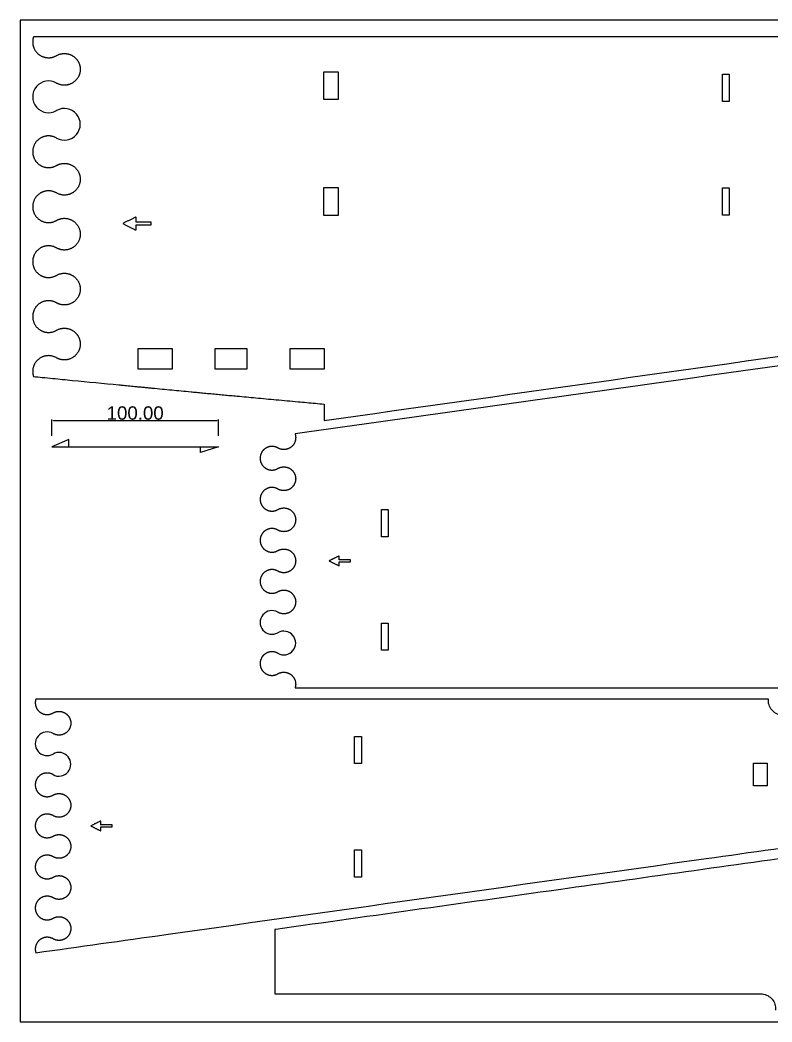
# Model space of a CAD drawing. Header units: millimetres. Extents: x -1421 to 1426, y -1337 to 584.
# Drawn here: x -1412 to -962, y -16 to 584 of the extents above; entities that cross this region are included whole.
import ezdxf

# ---------------------------------------------------------------- set-up
doc = ezdxf.new("R2010")
doc.units = ezdxf.units.MM
doc.header["$MEASUREMENT"] = 0
doc.layers.add('Predeterminada', color=18, linetype='Continuous', true_color=0x000000)
doc.styles.add('Arial', font='')
doc.styles.get('Arial').set_extended_font_data('Arial')
doc.dimstyles.new('Predeterminado', dxfattribs={"dimtxt": 8, "dimasz": 1, "dimexe": 0.5, "dimexo": 0.5, "dimgap": 0.25, "dimtad": 1, "dimtoh": 1, "dimzin": 1, "dimdsep": 46, "dimtxsty": 'Arial', "dimcen": 0.5, "dimazin": 0, "dimtfac": 1, "dimtdec": 4, "dimtix": 1, "dimtmove": 1, "dimatfit": 3, "dimfxl": 1, "dimtolj": 1, "dimtzin": 1, "dimarcsym": 0})

# ---------------------------------------------------------------- blocks, each defined once
blk = doc.blocks.new('*D1')
at = {"layer": 'Defpoints', "color": 0}
for p in [(-1293.1, 344.58), (-1393.1, 334.79), (-1293.1, 334.79)]:
    blk.add_point(p, dxfattribs=at)
at = {"layer": 'Predeterminada', "color": 0, "lineweight": -2}
for p, q in [((-1393.1, 335.29), (-1393.1, 345.08)), ((-1392.1, 344.58), (-1294.1, 344.58)), ((-1293.1, 335.29), (-1293.1, 345.08))]:
    blk.add_line(p, q, dxfattribs=at)
at = {"layer": 'Predeterminada', "color": 0}
for points in [[(-1392.1, 344.74), (-1392.1, 344.41), (-1393.1, 344.58)], [(-1294.1, 344.41), (-1294.1, 344.74), (-1293.1, 344.58)]]:
    blk.add_solid(points, dxfattribs=at)
at = {"layer": 'Predeterminada', "color": 0, "insert": (-1343.1, 348.91), "char_height": 8, "attachment_point": 5, "style": 'Arial'}
blk.add_mtext('\\A1;100.00', dxfattribs=at)

msp = doc.modelspace()

# ---------------------------------------------------------------- linework, layer by layer
at = {"layer": 'Predeterminada'}
for p, q in [((-1229.879, 574.166), (-1404.026, 574.166)), ((-678.244, 574.166), (-1229.879, 574.166)), ((-1390.252, 562.984), (-1390.252, 562.984)), ((-1390.252, 562.984), (-1390.252, 562.984)), ((-991.273, 535.498), (-991.273, 551.807)), ((-991.273, 551.807), (-987.192, 551.807)), ((-987.192, 551.807), (-987.192, 535.498)), ((-987.192, 535.498), (-991.273, 535.498)), ((-1390.252, 497.187), (-1390.252, 497.187)), ((-991.273, 467.526), (-991.273, 483.836)), ((-991.273, 483.836), (-987.192, 483.836)), ((-987.192, 483.836), (-987.192, 467.526)), ((-1390.252, 464.289), (-1390.252, 464.289)), ((-1390.252, 464.289), (-1390.252, 464.289)), ((-1333.592, 462.424), (-1333.592, 463.171)), ((-1333.592, 461.678), (-1333.592, 462.424)), ((-987.192, 467.526), (-991.273, 467.526)), ((-1390.252, 431.39), (-1390.252, 431.39)), ((-1390.252, 431.39), (-1390.252, 431.39)), ((-1390.252, 398.492), (-1390.252, 398.492)), ((-1390.252, 398.492), (-1390.252, 398.492)), ((-1341.365, 375.291), (-1341.365, 387.524)), ((-1341.365, 387.524), (-1320.978, 387.524)), ((-1320.978, 387.524), (-1320.978, 375.291)), ((-1295.154, 375.291), (-1295.154, 387.524)), ((-1295.154, 387.524), (-1276.126, 387.524)), ((-1276.126, 387.524), (-1276.126, 375.291)), ((-1250.301, 375.291), (-1250.301, 387.524)), ((-1250.301, 387.524), (-1229.914, 387.524)), ((-1229.914, 387.524), (-1229.914, 375.291)), ((-1320.978, 375.291), (-1341.365, 375.291)), ((-1276.126, 375.291), (-1295.154, 375.291)), ((-1229.914, 375.291), (-1250.301, 375.291)), ((-1229.879, 354.307), (-1229.879, 344.467)), ((-1393.096, 328.754), (-1293.096, 328.754)), ((-1257.596, 315.747), (-1257.596, 315.747)), ((-1257.596, 315.747), (-1257.596, 315.747)), ((-1257.596, 291.156), (-1257.596, 291.156)), ((-1257.596, 291.156), (-1257.596, 291.156)), ((-1195.622, 291.16), (-1191.536, 291.16)), ((-1195.622, 274.85), (-1195.622, 291.16)), ((-1191.536, 291.16), (-1191.536, 274.85)), ((-1191.536, 274.85), (-1195.622, 274.85)), ((-1257.596, 266.564), (-1257.596, 266.564)), ((-1257.596, 266.564), (-1257.596, 266.564)), ((-1214.083, 260.416), (-1214.083, 260.981)), ((-1214.083, 259.85), (-1214.083, 260.416)), ((-1257.596, 241.972), (-1257.596, 241.972)), ((-1195.622, 206.878), (-1195.622, 223.188)), ((-1195.622, 223.188), (-1191.536, 223.188)), ((-1191.536, 223.188), (-1191.536, 206.878)), ((-1191.536, 206.878), (-1195.622, 206.878)), ((-1257.596, 192.788), (-1257.596, 192.788)), ((-1257.596, 192.788), (-1257.596, 192.788)), ((-1247.3, 184.43), (-695.665, 184.43)), ((-963.79, 177.686), (-1402.587, 177.686)), ((-1392.291, 169.328), (-1392.291, 169.328)), ((-1392.291, 169.328), (-1392.291, 169.328)), ((-1211.641, 139.018), (-1211.641, 155.327)), ((-1211.641, 155.327), (-1207.549, 155.327)), ((-1207.549, 155.327), (-1207.549, 139.018)), ((-1207.549, 139.018), (-1211.641, 139.018)), ((-972.665, 139.283), (-964.473, 139.283)), ((-972.665, 125.692), (-972.665, 139.283)), ((-964.473, 139.283), (-964.473, 125.692)), ((-1392.291, 120.144), (-1392.291, 120.144)), ((-964.473, 125.692), (-972.665, 125.692)), ((-1356.846, 101.686), (-1356.846, 102.252)), ((-1356.846, 101.121), (-1356.846, 101.686)), ((-1392.291, 95.552), (-1392.291, 95.552)), ((-1392.291, 95.552), (-1392.291, 95.552)), ((-1211.641, 87.356), (-1207.549, 87.356)), ((-1211.641, 71.046), (-1211.641, 87.356)), ((-1207.549, 87.356), (-1207.549, 71.046)), ((-1392.291, 70.96), (-1392.291, 70.96)), ((-1392.291, 70.96), (-1392.291, 70.96)), ((-1207.549, 71.046), (-1211.641, 71.046)), ((-1392.291, 46.368), (-1392.291, 46.368)), ((-1392.291, 46.368), (-1392.291, 46.368)), ((-1259.445, 39.414), (-1259.445, 1.511))]:
    msp.add_line(p, q, dxfattribs=at)
for points in [[(-1412.073, -15.702), (-512.073, -15.702), (-512.073, 584.298), (-1412.073, 584.298), (-1412.073, -15.702)], [(-1221.301, 553.167), (-1230.301, 553.167), (-1230.301, 536.857), (-1221.301, 536.857), (-1221.301, 553.167)], [(-1221.301, 483.836), (-1230.301, 483.836), (-1230.301, 467.526), (-1221.301, 467.526), (-1221.301, 483.836)], [(-1382.795, 328.754), (-1382.795, 333.174), (-1393.096, 328.754)], [(-1293.096, 328.754), (-1303.866, 325.348), (-1303.866, 328.754)]]:
    msp.add_lwpolyline(points, dxfattribs=at)
for centre, radius, start, end in [((-1395.001, 538.31), 9.497, 59.999997, 300), ((-1385.504, 521.861), 9.497, 240.000006, 119.999981), ((-1261.145, 223.528), 7.099, 60.000006, 299.999981), ((-1254.046, 211.232), 7.099, 239.999997, 120), ((-1395.841, 150.884), 7.099, 59.999997, 300), ((-1388.742, 138.588), 7.099, 240.000006, 119.999981)]:
    msp.add_arc(centre, radius, start, end, dxfattribs=at)
at = {"layer": 'Predeterminada', "extrusion": (-4.33035e-06, 9.00374e-06, 1)}
msp.add_arc((-1390.252, 530.086, 0.011), 0.00000866, 111.370007, 119.999964, dxfattribs=at)
at = {"layer": 'Predeterminada', "extrusion": (1.93847e-06, -3.72609e-06, 1)}
msp.add_arc((-1390.252, 530.086, -0.005), 0.0000255, 294.96993, 300.000024, dxfattribs=at)
at = {"layer": 'Predeterminada', "extrusion": (-2.59258e-06, 4.98349e-06, 1)}
msp.add_arc((-1257.596, 217.38, 0.004), 0.000019, 114.969923, 120.000041, dxfattribs=at)
at = {"layer": 'Predeterminada', "extrusion": (5.79161e-06, -1.20422e-05, 1)}
msp.add_arc((-1257.596, 217.38, -0.01), 0.00000647, 291.369991, 299.999984, dxfattribs=at)
at = {"layer": 'Predeterminada', "extrusion": (5.79163e-06, -1.20422e-05, 1)}
msp.add_arc((-1392.291, 144.736, -0.01), 0.00000647, 111.370006, 119.999975, dxfattribs=at)
at = {"layer": 'Predeterminada', "extrusion": (-2.59261e-06, 4.98355e-06, 1)}
msp.add_arc((-1392.291, 144.736, 0.004), 0.000019, 294.969945, 300.000014, dxfattribs=at)
at = {"layer": 'Predeterminada'}
for points, weights, knots in [([(-1404.026, 574.166), (-1404.498, 572.725), (-1404.498, 571.209), (-1404.498, 565.726), (-1399.749, 562.984), (-1395.001, 560.243), (-1390.252, 562.984)], [0.943079348684, 0.958980705376, 1, 0.866025424858, 1, 0.866025424858, 1], [4915.2206413, 4915.2206413, 4915.2206413, 4917.7856236, 4917.7856236, 4926.1632036, 4926.1632036, 4934.5407836, 4934.5407836, 4934.5407836]), ([(-1390.252, 562.984), (-1386.202, 565.323), (-1381.879, 563.538), (-1377.556, 561.753), (-1376.336, 557.238), (-1376.007, 556.021), (-1376.007, 554.76)], [1, 0.897117578566, 1, 0.897117578566, 1, 0.970006384691, 0.957501023386], [4934.540789, 4934.540789, 4934.540789, 4941.86231, 4941.86231, 4949.183831, 4949.183831, 4951.3182956, 4951.3182956, 4951.3182956]), ([(-1376.007, 554.76), (-1376.007, 549.277), (-1380.755, 546.535), (-1385.504, 543.794), (-1390.252, 546.535)], [0.999999936116, 0.866025463444, 1, 0.866025431502, 1], [4951.3182956, 4951.3182956, 4951.3182956, 4959.6958743, 4959.6958743, 4968.0734551, 4968.0734551, 4968.0734551]), ([(-1390.252, 513.637), (-1395.001, 516.378), (-1399.749, 513.637), (-1404.498, 510.895), (-1404.498, 505.412), (-1404.498, 499.929), (-1399.749, 497.187), (-1395.001, 494.446), (-1390.252, 497.187)], [1, 0.866025397827, 1, 0.866025397827, 1, 0.866025397827, 1, 0.866025397827, 1], [5035.0941001, 5035.0941001, 5035.0941001, 5043.4716808, 5043.4716808, 5051.8492615, 5051.8492615, 5060.2268423, 5060.2268423, 5068.604423, 5068.604423, 5068.604423]), ([(-1390.252, 497.187), (-1385.504, 499.929), (-1380.755, 497.187), (-1376.007, 494.446), (-1376.007, 488.963), (-1376.007, 483.48), (-1380.755, 480.738), (-1385.504, 477.996), (-1390.252, 480.738)], [1, 0.866025424858, 1, 0.866025424858, 1, 0.866025424858, 1, 0.866025427138, 0.999999995439], [5068.6044253, 5068.6044253, 5068.6044253, 5076.9820051, 5076.9820051, 5085.3595849, 5085.3595849, 5093.7371646, 5093.7371646, 5102.1147443, 5102.1147443, 5102.1147443]), ([(-1390.252, 480.738), (-1395.001, 483.48), (-1399.749, 480.738), (-1404.498, 477.996), (-1404.498, 472.513), (-1404.498, 467.03), (-1399.749, 464.289), (-1395.001, 461.547), (-1390.252, 464.289)], [0.999999995439, 0.866025427138, 1, 0.866025424858, 1, 0.866025424858, 1, 0.866025424858, 1], [5102.1147443, 5102.1147443, 5102.1147443, 5110.4923239, 5110.4923239, 5118.8699037, 5118.8699037, 5127.2474834, 5127.2474834, 5135.6250632, 5135.6250632, 5135.6250632]), ([(-1390.252, 464.289), (-1385.504, 467.03), (-1380.755, 464.289), (-1376.007, 461.547), (-1376.007, 456.064), (-1376.007, 450.581), (-1380.755, 447.839), (-1385.504, 445.098), (-1390.252, 447.839)], [1, 0.866025424858, 1, 0.866025424858, 1, 0.866025424858, 1, 0.866025424858, 1], [5135.6250686, 5135.6250686, 5135.6250686, 5144.0026483, 5144.0026483, 5152.3802281, 5152.3802281, 5160.7578078, 5160.7578078, 5169.1353875, 5169.1353875, 5169.1353875]), ([(-1390.252, 447.839), (-1395.001, 450.581), (-1399.749, 447.839), (-1404.498, 445.098), (-1404.498, 439.615), (-1404.498, 434.132), (-1399.749, 431.39), (-1395.001, 428.649), (-1390.252, 431.39)], [1, 0.866025424858, 1, 0.866025424858, 1, 0.866025424858, 1, 0.866025424858, 1], [5169.1353875, 5169.1353875, 5169.1353875, 5177.5129673, 5177.5129673, 5185.890547, 5185.890547, 5194.2681267, 5194.2681267, 5202.6457065, 5202.6457065, 5202.6457065]), ([(-1390.252, 431.39), (-1385.504, 434.132), (-1380.755, 431.39), (-1376.007, 428.649), (-1376.007, 423.166), (-1376.007, 417.682), (-1380.755, 414.941), (-1385.504, 412.199), (-1390.252, 414.941)], [1, 0.866025424858, 1, 0.866025424858, 1, 0.866025424858, 1, 0.866025424858, 1], [5202.6457119, 5202.6457119, 5202.6457119, 5211.0232916, 5211.0232916, 5219.4008713, 5219.4008713, 5227.7784511, 5227.7784511, 5236.1560308, 5236.1560308, 5236.1560308]), ([(-1390.252, 414.941), (-1395.001, 417.682), (-1399.749, 414.941), (-1404.498, 412.199), (-1404.498, 406.716), (-1404.498, 401.233), (-1399.749, 398.492), (-1395.001, 395.75), (-1390.252, 398.492)], [1, 0.866025424858, 1, 0.866025424858, 1, 0.866025424858, 1, 0.866025424858, 1], [5236.1560308, 5236.1560308, 5236.1560308, 5244.5336105, 5244.5336105, 5252.9111903, 5252.9111903, 5261.28877, 5261.28877, 5269.6663497, 5269.6663497, 5269.6663497]), ([(-1390.252, 398.492), (-1386.202, 400.83), (-1381.879, 399.045), (-1377.556, 397.26), (-1376.336, 392.745), (-1376.007, 391.528), (-1376.007, 390.267)], [1, 0.897117578566, 1, 0.897117578566, 1, 0.970006384691, 0.957501023386], [5269.6663551, 5269.6663551, 5269.6663551, 5276.9878761, 5276.9878761, 5284.3093971, 5284.3093971, 5286.4438617, 5286.4438617, 5286.4438617]), ([(-1376.007, 390.267), (-1376.007, 384.784), (-1380.755, 382.042), (-1385.504, 379.301), (-1390.252, 382.042)], [0.999999936116, 0.8660254568, 1, 0.866025424858, 1], [5286.4438617, 5286.4438617, 5286.4438617, 5294.8214405, 5294.8214405, 5303.1990212, 5303.1990212, 5303.1990212]), ([(-1390.252, 382.042), (-1395.001, 384.784), (-1399.749, 382.042), (-1404.498, 379.301), (-1404.498, 373.818), (-1404.498, 372.302), (-1404.026, 370.861)], [1, 0.866025424858, 1, 0.866025424858, 1, 0.95898075076, 0.943079383871], [5303.1990212, 5303.1990212, 5303.1990212, 5311.5766025, 5311.5766025, 5319.9541838, 5319.9541838, 5322.5191638, 5322.5191638, 5322.5191638]), ([(-1247.3, 336.402), (-1246.947, 335.325), (-1246.947, 334.191), (-1246.947, 330.093), (-1250.496, 328.043), (-1254.046, 325.994), (-1257.596, 328.043)], [0.943079391453, 0.95898076054, 1, 0.866025424858, 1, 0.866025424858, 1], [3828.6435543, 3828.6435543, 3828.6435543, 3831.2085337, 3831.2085337, 3839.5861152, 3839.5861152, 3847.9636968, 3847.9636968, 3847.9636968]), ([(-1257.596, 328.043), (-1261.145, 330.093), (-1264.695, 328.043), (-1268.244, 325.994), (-1268.244, 321.895)], [1, 0.866025424858, 1, 0.8660254568, 0.999999936116], [3847.9636968, 3847.9636968, 3847.9636968, 3856.3412776, 3856.3412776, 3864.7188563, 3864.7188563, 3864.7188563]), ([(-1268.244, 321.895), (-1268.244, 320.953), (-1267.998, 320.043), (-1267.086, 316.668), (-1263.855, 315.334), (-1260.623, 313.999), (-1257.596, 315.747)], [0.957501023386, 0.970006384691, 1, 0.897117578566, 1, 0.897117578566, 1], [3864.7188563, 3864.7188563, 3864.7188563, 3866.8533209, 3866.8533209, 3874.1748419, 3874.1748419, 3881.4963629, 3881.4963629, 3881.4963629]), ([(-1257.596, 315.747), (-1254.046, 317.797), (-1250.496, 315.747), (-1246.947, 313.698), (-1246.947, 309.6), (-1246.947, 305.501), (-1250.496, 303.452), (-1254.046, 301.402), (-1257.596, 303.452)], [1, 0.866025424858, 1, 0.866025424858, 1, 0.866025424858, 1, 0.866025424858, 1], [3881.4963683, 3881.4963683, 3881.4963683, 3889.873948, 3889.873948, 3898.2515278, 3898.2515278, 3906.6291075, 3906.6291075, 3915.0066872, 3915.0066872, 3915.0066872]), ([(-1257.596, 303.452), (-1261.145, 305.501), (-1264.695, 303.452), (-1268.244, 301.402), (-1268.244, 297.304), (-1268.244, 293.205), (-1264.695, 291.156), (-1261.145, 289.106), (-1257.596, 291.156)], [1, 0.866025424858, 1, 0.866025424858, 1, 0.866025424858, 1, 0.866025424858, 1], [3915.0066872, 3915.0066872, 3915.0066872, 3923.384267, 3923.384267, 3931.7618467, 3931.7618467, 3940.1394264, 3940.1394264, 3948.5170062, 3948.5170062, 3948.5170062]), ([(-1257.596, 291.156), (-1254.046, 293.205), (-1250.496, 291.156), (-1246.947, 289.106), (-1246.947, 285.008), (-1246.947, 280.909), (-1250.496, 278.86), (-1254.046, 276.81), (-1257.596, 278.86)], [1, 0.866025424858, 1, 0.866025424858, 1, 0.866025424858, 1, 0.866025424858, 1], [3948.5170115, 3948.5170115, 3948.5170115, 3956.8945913, 3956.8945913, 3965.272171, 3965.272171, 3973.6497508, 3973.6497508, 3982.0273305, 3982.0273305, 3982.0273305]), ([(-1257.596, 278.86), (-1261.145, 280.909), (-1264.695, 278.86), (-1268.244, 276.81), (-1268.244, 272.712), (-1268.244, 268.613), (-1264.695, 266.564), (-1261.145, 264.514), (-1257.596, 266.564)], [1, 0.866025424858, 1, 0.866025424858, 1, 0.866025424858, 1, 0.866025424858, 1], [3982.0273305, 3982.0273305, 3982.0273305, 3990.4049102, 3990.4049102, 3998.78249, 3998.78249, 4007.1600697, 4007.1600697, 4015.5376494, 4015.5376494, 4015.5376494]), ([(-1257.596, 266.564), (-1254.046, 268.613), (-1250.496, 266.564), (-1246.947, 264.514), (-1246.947, 260.416), (-1246.947, 256.317), (-1250.496, 254.268), (-1254.046, 252.218), (-1257.596, 254.268)], [1, 0.866025424858, 1, 0.866025424858, 1, 0.866025424858, 1, 0.866025427138, 0.999999995439], [4015.5376548, 4015.5376548, 4015.5376548, 4023.9152346, 4023.9152346, 4032.2928144, 4032.2928144, 4040.6703941, 4040.6703941, 4049.0479737, 4049.0479737, 4049.0479737]), ([(-1257.596, 254.268), (-1261.145, 256.317), (-1264.695, 254.268), (-1268.244, 252.218), (-1268.244, 248.12), (-1268.244, 244.021), (-1264.695, 241.972), (-1261.145, 239.922), (-1257.596, 241.972)], [0.999999995439, 0.866025427138, 1, 0.866025424858, 1, 0.866025424858, 1, 0.866025424858, 1], [4049.0479737, 4049.0479737, 4049.0479737, 4057.4255534, 4057.4255534, 4065.8031331, 4065.8031331, 4074.1807129, 4074.1807129, 4082.5582927, 4082.5582927, 4082.5582927]), ([(-1257.596, 241.972), (-1254.046, 244.021), (-1250.496, 241.972), (-1246.947, 239.922), (-1246.947, 235.824), (-1246.947, 231.725), (-1250.496, 229.676), (-1254.046, 227.626), (-1257.596, 229.676)], [1, 0.866025397827, 1, 0.866025397827, 1, 0.866025397827, 1, 0.866025397827, 1], [4082.558295, 4082.558295, 4082.558295, 4090.9358757, 4090.9358757, 4099.3134565, 4099.3134565, 4107.6910372, 4107.6910372, 4116.068618, 4116.068618, 4116.068618]), ([(-1257.596, 205.084), (-1261.145, 207.133), (-1264.695, 205.084), (-1268.244, 203.035), (-1268.244, 198.936)], [1, 0.866025431502, 1, 0.866025463444, 0.999999936116], [4183.0892629, 4183.0892629, 4183.0892629, 4191.4668437, 4191.4668437, 4199.8444224, 4199.8444224, 4199.8444224]), ([(-1268.244, 198.936), (-1268.244, 197.993), (-1267.998, 197.083), (-1267.086, 193.709), (-1263.855, 192.374), (-1260.623, 191.04), (-1257.596, 192.788)], [0.957501023386, 0.970006384691, 1, 0.897117578566, 1, 0.897117578566, 1], [4199.8444224, 4199.8444224, 4199.8444224, 4201.978887, 4201.978887, 4209.300408, 4209.300408, 4216.621929, 4216.621929, 4216.621929]), ([(-1257.596, 192.788), (-1254.046, 194.837), (-1250.496, 192.788), (-1246.947, 190.739), (-1246.947, 186.64), (-1246.947, 185.507), (-1247.3, 184.43)], [1, 0.866025424858, 1, 0.866025424858, 1, 0.958980705376, 0.943079348684], [4216.6219344, 4216.6219344, 4216.6219344, 4224.9995144, 4224.9995144, 4233.3770944, 4233.3770944, 4235.9420768, 4235.9420768, 4235.9420768]), ([(-1402.587, 177.686), (-1402.94, 176.609), (-1402.94, 175.476), (-1402.94, 171.377), (-1399.39, 169.328), (-1395.841, 167.278), (-1392.291, 169.328)], [0.943079348684, 0.958980705376, 1, 0.866025424858, 1, 0.866025424858, 1], [5348.8710479, 5348.8710479, 5348.8710479, 5351.4360302, 5351.4360302, 5359.8136102, 5359.8136102, 5368.1911902, 5368.1911902, 5368.1911902]), ([(-1392.291, 169.328), (-1389.264, 171.076), (-1386.032, 169.741), (-1382.801, 168.407), (-1381.889, 165.032), (-1381.643, 164.122), (-1381.643, 163.18)], [1, 0.897117578566, 1, 0.897117578566, 1, 0.970006384691, 0.957501023386], [5368.1911956, 5368.1911956, 5368.1911956, 5375.5127166, 5375.5127166, 5382.8342376, 5382.8342376, 5384.9687022, 5384.9687022, 5384.9687022]), ([(-1381.643, 163.18), (-1381.643, 159.081), (-1385.192, 157.032), (-1388.742, 154.982), (-1392.291, 157.032)], [0.999999936116, 0.866025463444, 1, 0.866025431502, 1], [5384.9687022, 5384.9687022, 5384.9687022, 5393.3462809, 5393.3462809, 5401.7238617, 5401.7238617, 5401.7238617]), ([(-1392.291, 132.44), (-1395.841, 134.489), (-1399.39, 132.44), (-1402.94, 130.39), (-1402.94, 126.292), (-1402.94, 122.193), (-1399.39, 120.144), (-1395.841, 118.094), (-1392.291, 120.144)], [1, 0.866025397827, 1, 0.866025397827, 1, 0.866025397827, 1, 0.866025397827, 1], [5468.7445066, 5468.7445066, 5468.7445066, 5477.1220874, 5477.1220874, 5485.4996681, 5485.4996681, 5493.8772489, 5493.8772489, 5502.2548296, 5502.2548296, 5502.2548296]), ([(-1392.291, 120.144), (-1388.742, 122.193), (-1385.192, 120.144), (-1381.643, 118.094), (-1381.643, 113.996), (-1381.643, 109.897), (-1385.192, 107.848), (-1388.742, 105.798), (-1392.291, 107.848)], [1, 0.866025424858, 1, 0.866025424858, 1, 0.866025424858, 1, 0.866025427138, 0.999999995439], [5502.2548319, 5502.2548319, 5502.2548319, 5510.6324117, 5510.6324117, 5519.0099915, 5519.0099915, 5527.3875712, 5527.3875712, 5535.7651509, 5535.7651509, 5535.7651509]), ([(-1392.291, 107.848), (-1395.841, 109.897), (-1399.39, 107.848), (-1402.94, 105.798), (-1402.94, 101.7), (-1402.94, 97.601), (-1399.39, 95.552), (-1395.841, 93.502), (-1392.291, 95.552)], [0.999999995439, 0.866025427138, 1, 0.866025424858, 1, 0.866025424858, 1, 0.866025424858, 1], [5535.7651509, 5535.7651509, 5535.7651509, 5544.1427305, 5544.1427305, 5552.5203103, 5552.5203103, 5560.89789, 5560.89789, 5569.2754698, 5569.2754698, 5569.2754698]), ([(-1392.291, 95.552), (-1388.742, 97.601), (-1385.192, 95.552), (-1381.643, 93.502), (-1381.643, 89.404), (-1381.643, 85.305), (-1385.192, 83.256), (-1388.742, 81.207), (-1392.291, 83.256)], [1, 0.866025424858, 1, 0.866025424858, 1, 0.866025424858, 1, 0.866025424858, 1], [5569.2754752, 5569.2754752, 5569.2754752, 5577.6530549, 5577.6530549, 5586.0306347, 5586.0306347, 5594.4082144, 5594.4082144, 5602.7857941, 5602.7857941, 5602.7857941]), ([(-1392.291, 83.256), (-1395.841, 85.305), (-1399.39, 83.256), (-1402.94, 81.207), (-1402.94, 77.108), (-1402.94, 73.009), (-1399.39, 70.96), (-1395.841, 68.911), (-1392.291, 70.96)], [1, 0.866025424858, 1, 0.866025424858, 1, 0.866025424858, 1, 0.866025424858, 1], [5602.7857941, 5602.7857941, 5602.7857941, 5611.1633739, 5611.1633739, 5619.5409536, 5619.5409536, 5627.9185333, 5627.9185333, 5636.2961131, 5636.2961131, 5636.2961131]), ([(-1392.291, 70.96), (-1388.742, 73.009), (-1385.192, 70.96), (-1381.643, 68.911), (-1381.643, 64.812), (-1381.643, 60.713), (-1385.192, 58.664), (-1388.742, 56.615), (-1392.291, 58.664)], [1, 0.866025424858, 1, 0.866025424858, 1, 0.866025424858, 1, 0.866025424858, 1], [5636.2961184, 5636.2961184, 5636.2961184, 5644.6736982, 5644.6736982, 5653.0512779, 5653.0512779, 5661.4288577, 5661.4288577, 5669.8064374, 5669.8064374, 5669.8064374]), ([(-1392.291, 58.664), (-1395.841, 60.713), (-1399.39, 58.664), (-1402.94, 56.615), (-1402.94, 52.516), (-1402.94, 48.417), (-1399.39, 46.368), (-1395.841, 44.319), (-1392.291, 46.368)], [1, 0.866025424858, 1, 0.866025424858, 1, 0.866025424858, 1, 0.866025424858, 1], [5669.8064374, 5669.8064374, 5669.8064374, 5678.1840171, 5678.1840171, 5686.5615969, 5686.5615969, 5694.9391766, 5694.9391766, 5703.3167563, 5703.3167563, 5703.3167563]), ([(-1392.291, 46.368), (-1389.264, 48.116), (-1386.032, 46.782), (-1382.801, 45.447), (-1381.889, 42.073), (-1381.643, 41.163), (-1381.643, 40.22)], [1, 0.897117578566, 1, 0.897117578566, 1, 0.970006384691, 0.957501023386], [5703.3167617, 5703.3167617, 5703.3167617, 5710.6382827, 5710.6382827, 5717.9598037, 5717.9598037, 5720.0942683, 5720.0942683, 5720.0942683]), ([(-1381.643, 40.22), (-1381.643, 36.121), (-1385.192, 34.072), (-1388.742, 32.023), (-1392.291, 34.072)], [0.999999936116, 0.8660254568, 1, 0.866025424858, 1], [5720.0942683, 5720.0942683, 5720.0942683, 5728.471847, 5728.471847, 5736.8494278, 5736.8494278, 5736.8494278]), ([(-1392.291, 34.072), (-1395.841, 36.121), (-1399.39, 34.072), (-1402.94, 32.023), (-1402.94, 27.924), (-1402.94, 26.791), (-1402.587, 25.714)], [1, 0.866025424858, 1, 0.866025424858, 1, 0.95898076054, 0.943079391453], [5736.8494278, 5736.8494278, 5736.8494278, 5745.2270094, 5745.2270094, 5753.6045909, 5753.6045909, 5756.1695703, 5756.1695703, 5756.1695703])]:
    msp.add_rational_spline(points, weights, degree=2, knots=knots, dxfattribs=at)
for points, degree, knots in [([(-1333.592, 463.171), (-1338.067, 463.171), (-1342.543, 463.171), (-1342.543, 464.793), (-1342.543, 466.415), (-1346.551, 464.42), (-1350.56, 462.424)], 2, [-25.1363343, -25.1363343, -25.1363343, -11.0582093, -11.0582093, -6.9175843, -6.9175843, 0, 0, 0]), ([(-1350.56, 462.424), (-1346.551, 460.429), (-1342.543, 458.433), (-1342.543, 460.055), (-1342.543, 461.678), (-1338.067, 461.678), (-1333.592, 461.678)], 2, [0, 0, 0, 6.9175843, 6.9175843, 11.0582093, 11.0582093, 25.1363343, 25.1363343, 25.1363343]), ([(-1229.879, 344.467), (-1122.008, 359.684), (-1014.136, 374.895), (-906.262, 390.092), (-830.257, 400.799), (-754.251, 411.5), (-678.244, 422.194)], 3, [3271.4677383, 3271.4677383, 3271.4677383, 3271.4677383, 3598.3388209, 3598.3388209, 3598.3388209, 3828.6435543, 3828.6435543, 3828.6435543, 3828.6435543]), ([(-695.665, 414.128), (-803.536, 398.912), (-911.408, 383.701), (-1019.282, 368.504), (-1095.287, 357.796), (-1171.293, 347.096), (-1247.3, 336.402)], 3, [3271.4677383, 3271.4677383, 3271.4677383, 3271.4677383, 3598.3388209, 3598.3388209, 3598.3388209, 3828.6435543, 3828.6435543, 3828.6435543, 3828.6435543]), ([(-1404.026, 370.861), (-1402.269, 370.683), (-1400.512, 370.505), (-1398.755, 370.327), (-1396.646, 370.114), (-1394.538, 369.902), (-1392.429, 369.69), (-1388.51, 369.296), (-1384.591, 368.904), (-1380.671, 368.517), (-1371.383, 367.6), (-1362.094, 366.708), (-1352.804, 365.813), (-1351.931, 365.729), (-1351.058, 365.645), (-1350.185, 365.561), (-1348.877, 365.435), (-1347.569, 365.31), (-1346.261, 365.184), (-1344.952, 365.058), (-1343.644, 364.931), (-1342.336, 364.805), (-1341.901, 364.764), (-1341.466, 364.722), (-1341.031, 364.68), (-1340.594, 364.638), (-1340.158, 364.595), (-1339.722, 364.553), (-1338.843, 364.469), (-1337.965, 364.384), (-1337.086, 364.299), (-1336.649, 364.257), (-1336.213, 364.215), (-1335.776, 364.173), (-1335.339, 364.13), (-1334.903, 364.088), (-1334.467, 364.046), (-1334.027, 364.004), (-1333.587, 363.961), (-1333.147, 363.919), (-1331.059, 363.717), (-1328.97, 363.516), (-1326.882, 363.316), (-1324.989, 363.134), (-1323.096, 362.953), (-1321.202, 362.772), (-1319.31, 362.591), (-1317.417, 362.411), (-1315.525, 362.231), (-1313.54, 362.043), (-1311.555, 361.855), (-1309.57, 361.667), (-1309.131, 361.626), (-1308.692, 361.584), (-1308.252, 361.543), (-1307.38, 361.461), (-1306.507, 361.378), (-1305.634, 361.296), (-1304.323, 361.173), (-1303.012, 361.05), (-1301.701, 360.927), (-1300.392, 360.804), (-1299.082, 360.681), (-1297.772, 360.559), (-1296.464, 360.436), (-1295.155, 360.314), (-1293.846, 360.192), (-1292.539, 360.07), (-1291.231, 359.948), (-1289.924, 359.826), (-1288.617, 359.705), (-1287.31, 359.583), (-1286.004, 359.462), (-1284.698, 359.34), (-1283.392, 359.219), (-1282.086, 359.098), (-1278.318, 358.749), (-1274.549, 358.401), (-1270.781, 358.053), (-1266.714, 357.678), (-1262.648, 357.304), (-1258.582, 356.931), (-1254.23, 356.531), (-1249.878, 356.133), (-1245.526, 355.735), (-1242.045, 355.417), (-1238.564, 355.099), (-1235.083, 354.781), (-1233.349, 354.623), (-1231.614, 354.465), (-1229.879, 354.307)], 3, [3089.2954428, 3089.2954428, 3089.2954428, 3089.2954428, 3094.5935686, 3094.5935686, 3094.5935686, 3100.9507486, 3100.9507486, 3100.9507486, 3112.7679743, 3112.7679743, 3112.7679743, 3140.7650471, 3140.7650471, 3140.7650471, 3143.3962112, 3143.3962112, 3143.3962112, 3147.339046, 3147.339046, 3147.339046, 3151.2820738, 3151.2820738, 3151.2820738, 3152.593242, 3152.593242, 3152.593242, 3153.9077744, 3153.9077744, 3153.9077744, 3156.5560596, 3156.5560596, 3156.5560596, 3157.8724539, 3157.8724539, 3157.8724539, 3159.1874598, 3159.1874598, 3159.1874598, 3160.5131758, 3160.5131758, 3160.5131758, 3166.8075204, 3166.8075204, 3166.8075204, 3172.5129346, 3172.5129346, 3172.5129346, 3178.2164796, 3178.2164796, 3178.2164796, 3184.1975317, 3184.1975317, 3184.1975317, 3185.521283, 3185.521283, 3185.521283, 3188.1512116, 3188.1512116, 3188.1512116, 3192.1011169, 3192.1011169, 3192.1011169, 3196.0474146, 3196.0474146, 3196.0474146, 3199.9903364, 3199.9903364, 3199.9903364, 3203.9301366, 3203.9301366, 3203.9301366, 3207.8670687, 3207.8670687, 3207.8670687, 3211.801374, 3211.801374, 3211.801374, 3223.1550874, 3223.1550874, 3223.1550874, 3235.4054109, 3235.4054109, 3235.4054109, 3248.5160144, 3248.5160144, 3248.5160144, 3259.0019339, 3259.0019339, 3259.0019339, 3264.228157, 3264.228157, 3264.228157, 3264.228157]), ([(-1214.083, 260.981), (-1217.473, 260.981), (-1220.863, 260.981), (-1220.863, 262.21), (-1220.863, 263.439), (-1223.899, 261.927), (-1226.936, 260.416)], 2, [-25.1363343, -25.1363343, -25.1363343, -11.0582093, -11.0582093, -6.9175843, -6.9175843, 0, 0, 0]), ([(-1226.936, 260.416), (-1223.899, 258.904), (-1220.863, 257.392), (-1220.863, 258.621), (-1220.863, 259.85), (-1217.473, 259.85), (-1214.083, 259.85)], 2, [0, 0, 0, 6.9175843, 6.9175843, 11.0582093, 11.0582093, 25.1363343, 25.1363343, 25.1363343]), ([(-663.796, 167.596), (-663.796, 167.734), (-663.796, 167.873), (-663.796, 168.012), (-760.835, 168.012), (-857.875, 168.012), (-954.914, 168.012), (-955.486, 168.012), (-956.058, 168.067), (-956.62, 168.177), (-957.183, 168.287), (-957.735, 168.45), (-958.267, 168.666), (-959.353, 169.107), (-960.352, 169.766), (-961.184, 170.592), (-961.992, 171.395), (-962.643, 172.356), (-963.088, 173.404), (-963.55, 174.489), (-963.791, 175.667), (-963.79, 176.847), (-963.79, 177.126), (-963.79, 177.406), (-963.79, 177.686)], 3, [4603.374349, 4603.374349, 4603.374349, 4603.374349, 4603.791248, 4603.791248, 4603.791248, 4895.3051038, 4895.3051038, 4895.3051038, 4897.0237881, 4897.0237881, 4897.0237881, 4898.7468208, 4898.7468208, 4898.7468208, 4902.2700707, 4902.2700707, 4902.2700707, 4905.6913704, 4905.6913704, 4905.6913704, 4909.2335751, 4909.2335751, 4909.2335751, 4910.0739028, 4910.0739028, 4910.0739028, 4910.0739028]), ([(-520.653, 143.393), (-546.588, 139.744), (-572.523, 136.096), (-598.457, 132.448), (-706.357, 117.273), (-814.258, 102.11), (-922.161, 86.958), (-976.134, 79.379), (-1030.107, 71.803), (-1084.08, 64.229), (-1142.362, 56.05), (-1200.644, 47.875), (-1258.927, 39.702), (-1259.099, 39.677), (-1259.272, 39.652), (-1259.445, 39.627), (-1259.445, 39.579), (-1259.445, 39.532), (-1259.445, 39.484), (-1259.445, 39.463), (-1259.445, 39.442), (-1259.445, 39.421), (-1259.445, 39.418), (-1259.445, 39.416), (-1259.445, 39.414)], 3, [3828.6435543, 3828.6435543, 3828.6435543, 3828.6435543, 3907.2263018, 3907.2263018, 3907.2263018, 4234.1652231, 4234.1652231, 4234.1652231, 4397.6987398, 4397.6987398, 4397.6987398, 4574.2861453, 4574.2861453, 4574.2861453, 4574.8094403, 4574.8094403, 4574.8094403, 4574.9529816, 4574.9529816, 4574.9529816, 4575.0160879, 4575.0160879, 4575.0160879, 4575.0231194, 4575.0231194, 4575.0231194, 4575.0231194]), ([(-1402.587, 25.714), (-1376.653, 29.363), (-1350.718, 33.011), (-1324.783, 36.659), (-1216.884, 51.834), (-1108.982, 66.997), (-1001.079, 82.149), (-947.106, 89.728), (-893.133, 97.304), (-839.16, 104.878), (-780.878, 113.057), (-722.596, 121.232), (-664.314, 129.405), (-664.141, 129.43), (-663.969, 129.455), (-663.796, 129.48), (-663.796, 129.527), (-663.796, 129.575), (-663.796, 129.623), (-663.796, 129.644), (-663.796, 129.665), (-663.796, 129.686), (-663.796, 129.689), (-663.796, 129.691), (-663.796, 129.693)], 3, [3828.6435543, 3828.6435543, 3828.6435543, 3828.6435543, 3907.2263018, 3907.2263018, 3907.2263018, 4234.1652231, 4234.1652231, 4234.1652231, 4397.6987398, 4397.6987398, 4397.6987398, 4574.2861453, 4574.2861453, 4574.2861453, 4574.8094403, 4574.8094403, 4574.8094403, 4574.9529816, 4574.9529816, 4574.9529816, 4575.0160879, 4575.0160879, 4575.0160879, 4575.0231194, 4575.0231194, 4575.0231194, 4575.0231194]), ([(-1356.846, 102.252), (-1360.236, 102.252), (-1363.626, 102.252), (-1363.626, 103.481), (-1363.626, 104.709), (-1366.662, 103.198), (-1369.699, 101.686)], 2, [-25.1363343, -25.1363343, -25.1363343, -11.0582093, -11.0582093, -6.9175843, -6.9175843, 0, 0, 0]), ([(-1369.699, 101.686), (-1366.662, 100.175), (-1363.626, 98.663), (-1363.626, 99.892), (-1363.626, 101.121), (-1360.236, 101.121), (-1356.846, 101.121)], 2, [0, 0, 0, 6.9175843, 6.9175843, 11.0582093, 11.0582093, 25.1363343, 25.1363343, 25.1363343]), ([(-1259.445, 1.511), (-1259.445, 1.373), (-1259.445, 1.234), (-1259.445, 1.095), (-1162.405, 1.095), (-1065.366, 1.095), (-968.326, 1.095), (-967.754, 1.095), (-967.182, 1.04), (-966.621, 0.93), (-966.058, 0.82), (-965.505, 0.657), (-964.974, 0.441), (-963.887, 0), (-962.889, -0.659), (-962.057, -1.485), (-961.249, -2.288), (-960.598, -3.249), (-960.152, -4.297), (-959.691, -5.382), (-959.45, -6.56), (-959.451, -7.74), (-959.451, -8.019), (-959.451, -8.299), (-959.451, -8.579)], 3, [4603.374349, 4603.374349, 4603.374349, 4603.374349, 4603.791248, 4603.791248, 4603.791248, 4895.3051038, 4895.3051038, 4895.3051038, 4897.0237881, 4897.0237881, 4897.0237881, 4898.7468208, 4898.7468208, 4898.7468208, 4902.2700707, 4902.2700707, 4902.2700707, 4905.6913704, 4905.6913704, 4905.6913704, 4909.2335751, 4909.2335751, 4909.2335751, 4910.0739028, 4910.0739028, 4910.0739028, 4910.0739028])]:
    msp.add_open_spline(points, degree=degree, knots=knots, dxfattribs=at)

# ---------------------------------------------------------------- dimensions: what is measured, and where the dimension line sits
dim = msp.add_linear_dim(base=(-1293.096, 344.577), p1=(-1393.096, 334.791), p2=(-1293.096, 334.791), dimstyle='Predeterminado', dxfattribs=at)
dim.commit()
dim.dimension.update_dxf_attribs({"geometry": '*D1', "text_midpoint": (-1343.096, 348.911)})

doc.saveas('drawing.dxf')
